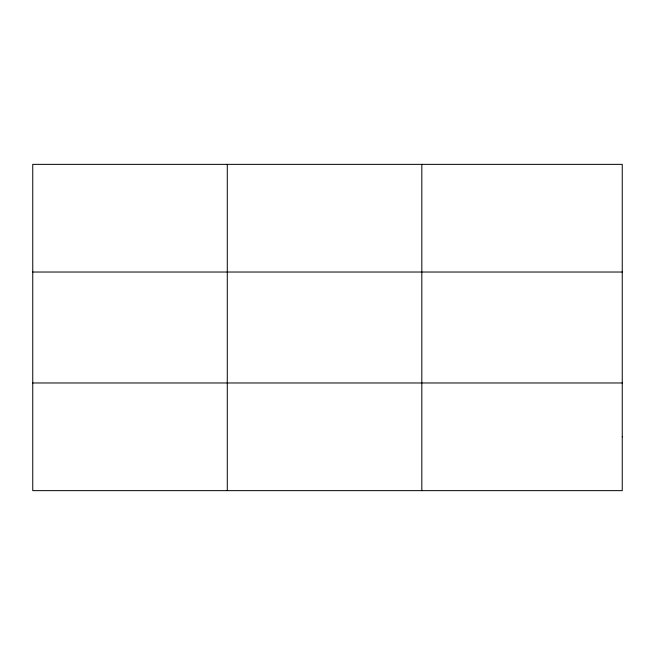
<?xml version="1.0" encoding="UTF-8"?>
<svg xmlns="http://www.w3.org/2000/svg" width="655" height="655" viewBox="0 0 655 655"><rect width="100%" height="100%" fill="white"/><g stroke="black" fill="none" stroke-linecap="round" stroke-linejoin="round"><path stroke-width="0.98" d="M227.285 490.644L227.285 164.356M421.82 490.644L421.82 164.356M32.75 272.03L622.25 272.03M32.75 382.97L622.25 382.97M622.25 436.803L622.25 490.644L32.75 490.644L32.75 164.356L622.25 164.356L622.25 436.803"/></g></svg>
